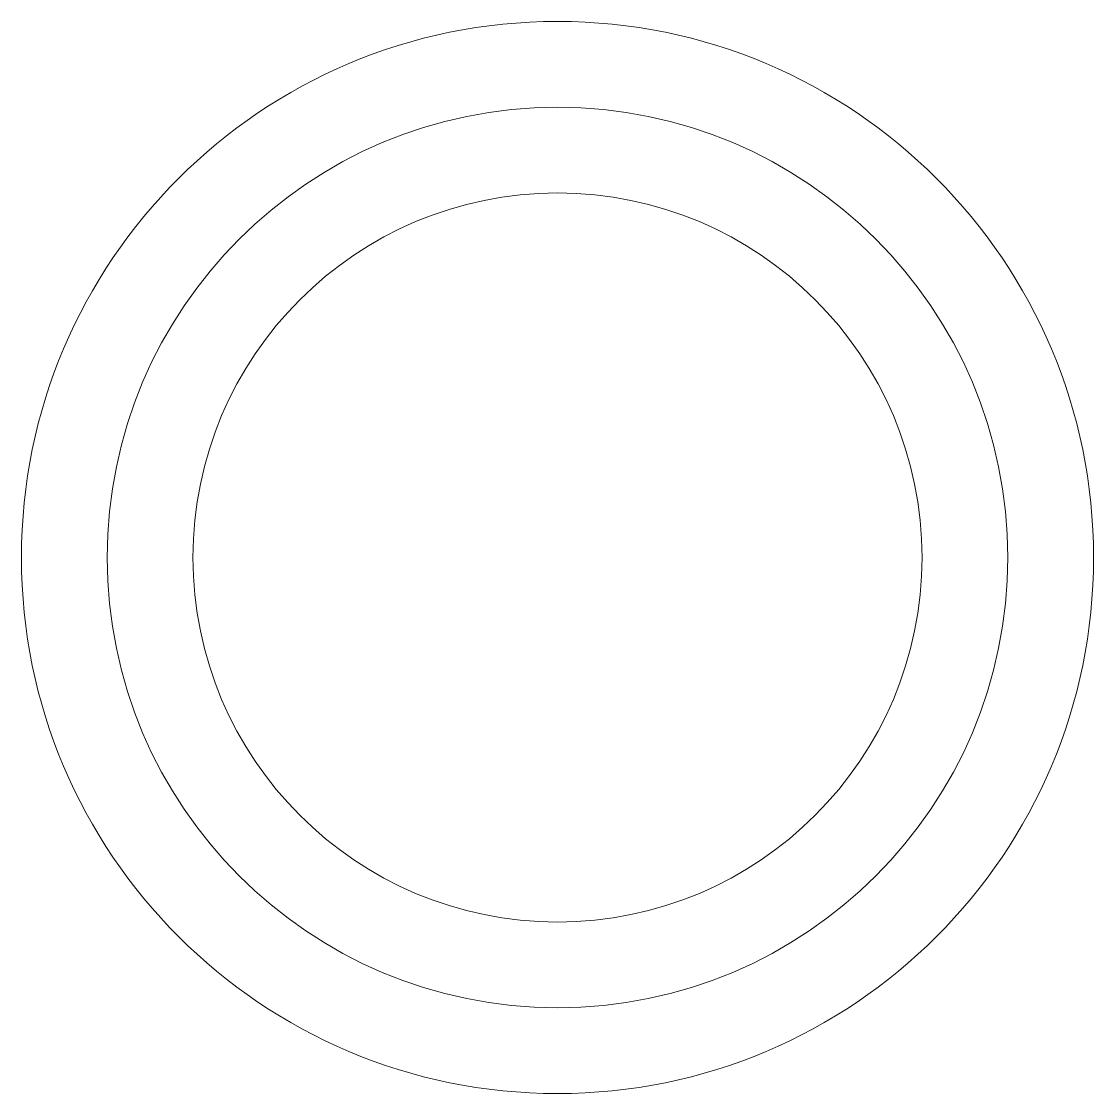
# Model space of a CAD drawing. Header units: millimetres. Extents: x -25 to 25, y -25 to 25.
import ezdxf

# ---------------------------------------------------------------- set-up
doc = ezdxf.new("R2010")
doc.units = ezdxf.units.MM
doc.layers.get('0').update_dxf_attribs({"color": 6, "lineweight": 25, "true_color": 0xff00ff})

msp = doc.modelspace()

# ---------------------------------------------------------------- linework, layer by layer
at = {"color": 1, "linetype": 'Continuous', "lineweight": 5, "true_color": 0xff0000}
msp.add_circle((0, 0), 25, dxfattribs=at)
at = {"color": 5, "linetype": 'Continuous', "lineweight": 5, "true_color": 0x0000ff}
msp.add_circle((0, 0), 21, dxfattribs=at)
at = {"color": 18, "linetype": 'Continuous', "lineweight": 5, "true_color": 0x000000}
msp.add_circle((0, 0), 17, dxfattribs=at)

doc.saveas('drawing.dxf')
